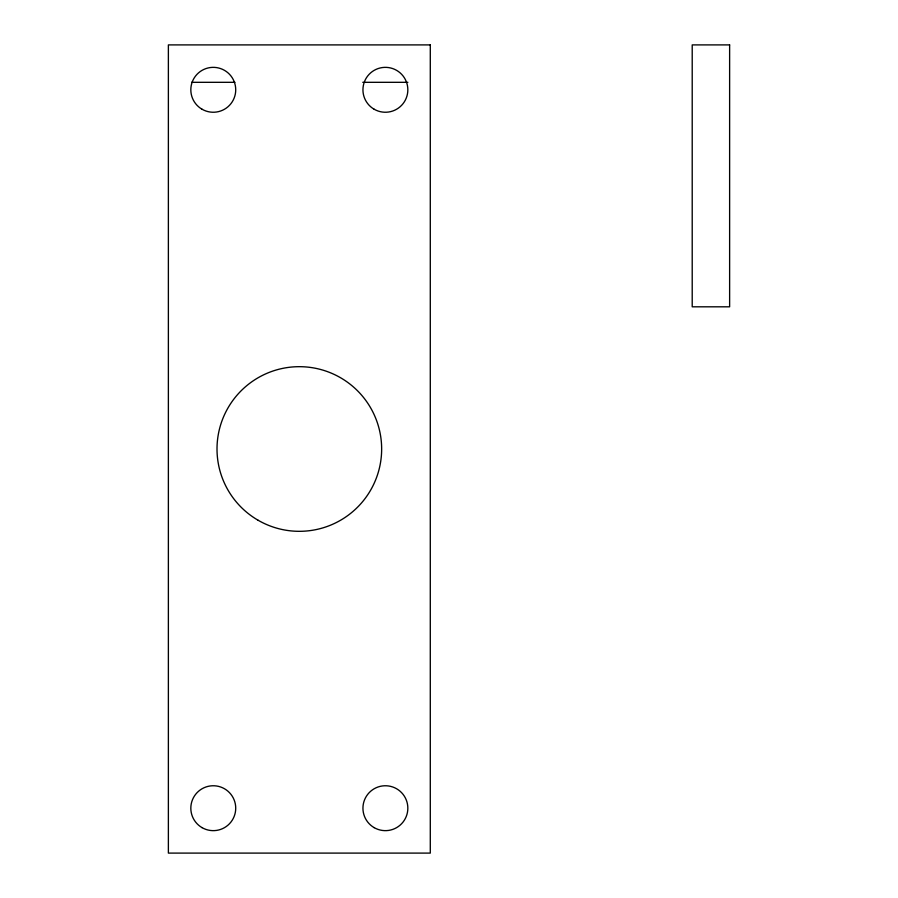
<?xml version="1.0" encoding="UTF-8"?>
<svg xmlns="http://www.w3.org/2000/svg" width="898" height="898" viewBox="0 0 898 898"><rect width="100%" height="100%" fill="white"/><g stroke="black" fill="none" stroke-linecap="round" stroke-linejoin="round"><path stroke-width="1.35" d="M191.588 82.313L234.962 82.313M362.77 82.313L407.883 82.313M430.288 44.9L168.375 44.9L168.375 853.1L430.288 853.1L430.288 44.9M729.625 44.9L692.212 44.9L692.212 306.813L729.625 306.813L729.625 44.9M202.05 109.242A22.45 22.45 0 0 0 235.725 89.8A22.45 22.45 0 0 0 202.05 70.358A22.45 22.45 0 0 0 202.05 109.242M374.163 109.242A22.45 22.45 0 0 0 407.838 89.8A22.45 22.45 0 0 0 374.163 70.358A22.45 22.45 0 0 0 374.163 109.242M374.163 827.642A22.45 22.45 0 0 0 407.838 808.2A22.45 22.45 0 0 0 374.163 788.758A22.45 22.45 0 0 0 374.163 827.642M202.05 827.642A22.45 22.45 0 0 0 235.725 808.2A22.45 22.45 0 0 0 202.05 788.758A22.45 22.45 0 0 0 202.05 827.642M258.175 520.29A82.313 82.313 0 0 0 381.65 449A82.313 82.313 0 0 0 258.175 377.71A82.313 82.313 0 0 0 258.175 520.29"/></g></svg>
